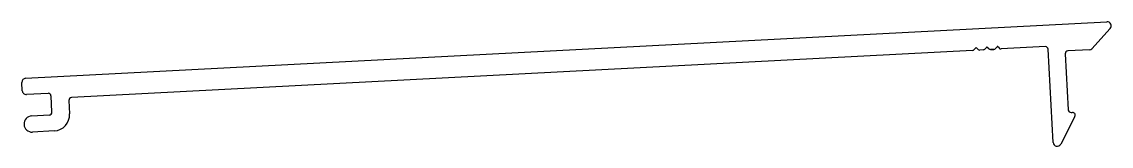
# Model space of a CAD drawing. Extents: x -51 to 51, y 3 to 15.
import ezdxf

# ---------------------------------------------------------------- set-up
doc = ezdxf.new("R2010")
doc.units = 0
doc.layers.add('DIES', color=7, linetype='CONTINUOUS')

msp = doc.modelspace()

# ---------------------------------------------------------------- linework, layer by layer
at = {"layer": 'DIES'}
for p, q in [((-50.97, 9.54), (50.3, 14.84)), ((50.61, 14.21), (48.89, 12.3)), ((38.04, 12.41), (37.88, 12.23)), ((38.23, 12.25), (38.05, 12.41)), ((39.04, 12.46), (38.88, 12.28)), ((39.23, 12.3), (39.05, 12.46)), ((39.7, 12.25), (39.41, 12.24)), ((39.41, 12.24), (39.7, 12.25)), ((39.7, 12.25), (39.41, 12.24)), ((39.41, 12.24), (39.7, 12.25)), ((39.7, 12.25), (39.41, 12.24)), ((40.04, 12.51), (39.87, 12.33)), ((40.23, 12.35), (40.05, 12.51)), ((44.54, 12.51), (40.41, 12.29)), ((40.41, 12.29), (40.41, 12.29)), ((45.26, 3.51), (44.8, 12.27)), ((37.7, 12.15), (-46.68, 7.73)), ((38.7, 12.2), (38.41, 12.18)), ((46.4, 11.84), (46.68, 6.56)), ((48.71, 12.22), (46.64, 12.11)), ((-51.29, 8.37), (-51.33, 9.13)), ((-48.86, 8.12), (-50.89, 8.01)), ((-48.52, 6.36), (-48.59, 7.88)), ((-46.92, 7.46), (-46.85, 6.19)), ((46.94, 6.32), (47.06, 6.33)), ((-50.4, 6), (-48.76, 6.09)), ((47.3, 5.96), (45.98, 3.36)), ((-48.3, 4.59), (-50.32, 4.48))]:
    msp.add_line(p, q, dxfattribs=at)
for centre, radius, start, end in [((50.32, 14.46), 0.381, 318, 93), ((38.05, 12.4), 0.008, 48, 138), ((38.4, 12.43), 0.25, 228, 273), ((38.69, 12.45), 0.25, 273, 318), ((39.04, 12.46), 0.008, 48, 138), ((39.4, 12.49), 0.25, 228, 273), ((39.69, 12.5), 0.25, 273, 318), ((40.04, 12.51), 0.008, 48, 138), ((40.39, 12.54), 0.25, 228, 273), ((44.55, 12.25), 0.254, 3, 93), ((48.7, 12.47), 0.254, 273, 318), ((37.69, 12.4), 0.25, 273, 318), ((46.65, 11.85), 0.254, 93, 183), ((-50.95, 9.15), 0.381, 93, 183), ((-50.91, 8.39), 0.381, 183, 273), ((-48.85, 7.87), 0.254, 3, 93), ((-46.67, 7.47), 0.254, 93, 183), ((-48.77, 6.34), 0.254, 273, 3), ((-48.38, 6.11), 1.52, 273, 3), ((46.93, 6.58), 0.254, 183, 273), ((47.08, 6.08), 0.254, 333, 93), ((-50.36, 5.24), 0.762, 93, 273), ((45.64, 3.53), 0.379, 183, 333)]:
    msp.add_arc(centre, radius, start, end, dxfattribs=at)

doc.saveas('drawing.dxf')
